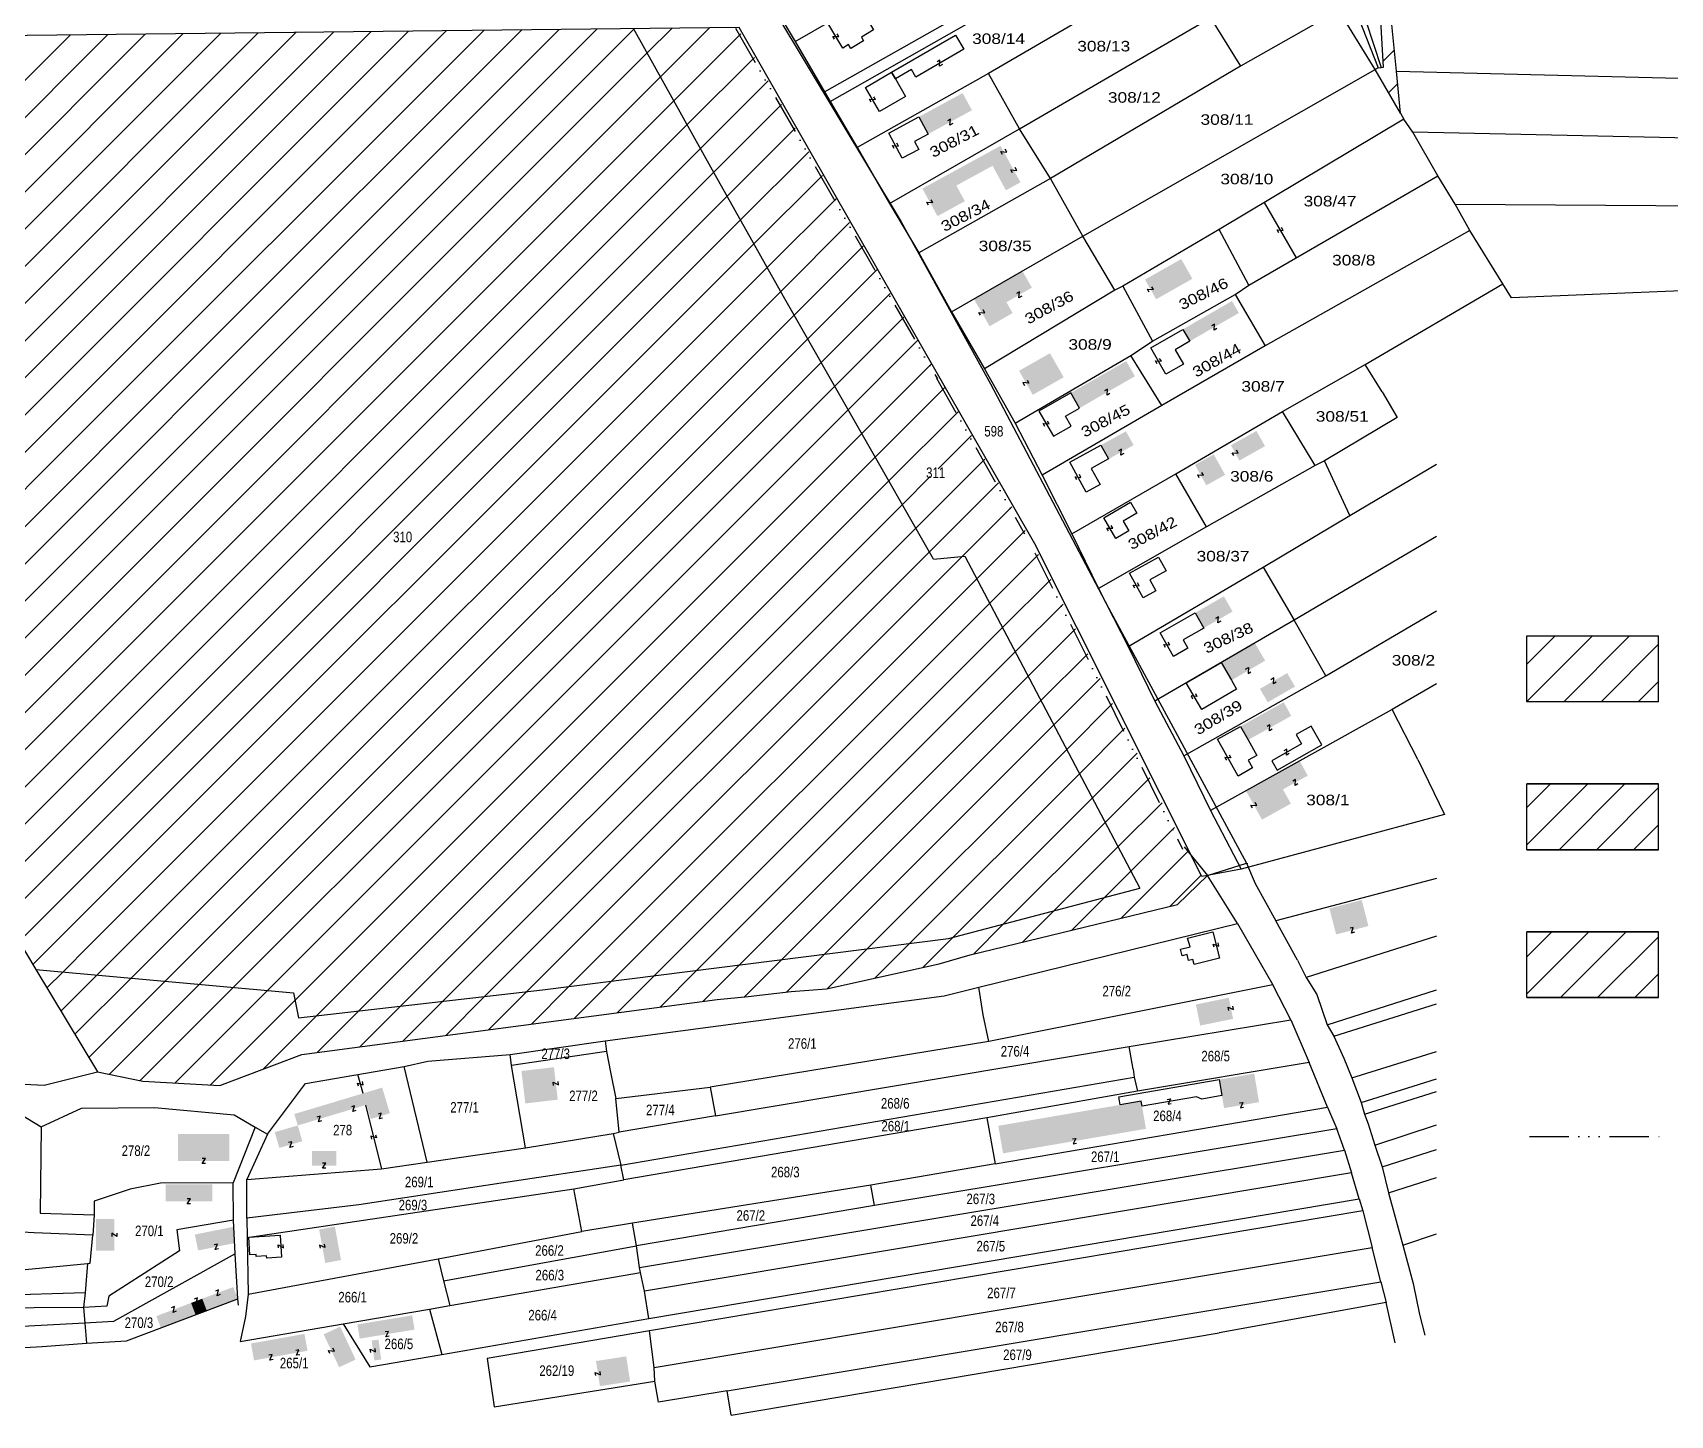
# Model space of a CAD drawing. Extents: x 5587940 to 5589766, y 5131257 to 5132452.
# Drawn here: x 5588977.4 to 5589475.5, y 5131257.5 to 5131678.1 of the extents above; entities that cross this region are included whole.
import ezdxf
from ezdxf.enums import TextEntityAlignment as Align

# ---------------------------------------------------------------- set-up
doc = ezdxf.new("R2010")
doc.units = 0
doc.header["$MEASUREMENT"] = 0
doc.linetypes.add('ACAD_ISO14W100', pattern=[24, 12, -3, 0, -3, 0, -3, 0, -3])
for name, color, linetype in [('2', 7, 'CONTINUOUS'), ('3', 7, 'CONTINUOUS'), ('4', 7, 'CONTINUOUS'), ('5', 7, 'CONTINUOUS'), ('6', 7, 'CONTINUOUS'), ('8', 7, 'CONTINUOUS'), ('GRANICAKO', 3, 'ACAD_ISO14W100'), ('LEGENDA', 7, 'CONTINUOUS'), ('SRAFLADANJE', 2, 'CONTINUOUS'), ('SRAFURA', 4, 'CONTINUOUS')]:
    doc.layers.add(name, color=color, linetype=linetype)
doc.styles.add('TXT', font='TXT', dxfattribs={"height": 0.2})

# ---------------------------------------------------------------- blocks, each defined once
blk = doc.blocks.new('Z')
at = {"layer": '8', "color": 113, "linetype": 'CONTINUOUS'}
blk.add_lwpolyline([(-0.5, 0.75), (0.5, 0.749), (-0.5, -0.749), (0.5, -0.75)], dxfattribs=at)

msp = doc.modelspace()

# ---------------------------------------------------------------- linework, layer by layer
at = {"layer": '2', "color": 7, "linetype": 'CONTINUOUS'}
for p, q in [((5589302, 5131881.12), (5589386.72, 5131667.46)), ((5589317.45, 5131880.86), (5589387.6, 5131667.56)), ((5589209.38, 5131675.42), (5589336.5, 5131748.78)), ((5589218.3, 5131660.11), (5589346.37, 5131732.62)), ((5589219.97, 5131657.13), (5589306.11, 5131706.13)), ((5589314.57, 5131692.77), (5589268.13, 5131665.71)), ((5589388.29, 5131667.64), (5589386.96, 5131690.75)), ((5589203.81, 5131684.8), (5589209.38, 5131675.42)), ((5589374.69, 5131684.9), (5589344.85, 5131667.95)), ((5589385.72, 5131666.96), (5589374.69, 5131684.9)), ((5589392.3, 5131666.37), (5589390.18, 5131686.7)), ((5589192.29, 5131679.66), (5588919.62, 5131676.64)), ((5589184.25, 5131636.3), (5589160.21, 5131679.4)), ((5589282.26, 5131522.58), (5589192.29, 5131679.66)), ((5589203.39, 5131684.14), (5589241.54, 5131620.59)), ((5589277.61, 5131648.9), (5589335.69, 5131682.59)), ((5589335.69, 5131682.59), (5589344.85, 5131667.95)), ((5589209.38, 5131675.42), (5589218.3, 5131660.11)), ((5589268.13, 5131665.71), (5589228.25, 5131643.13)), ((5589277.61, 5131648.9), (5589268.13, 5131665.71)), ((5589344.85, 5131667.95), (5589286.97, 5131633.76)), ((5589296.83, 5131616.17), (5589385.72, 5131666.96)), ((5589386.72, 5131667.46), (5589385.72, 5131666.96)), ((5589393.42, 5131653.64), (5589385.72, 5131666.96)), ((5589386.72, 5131667.46), (5589387.6, 5131667.56)), ((5589387.6, 5131667.56), (5589388.29, 5131667.64)), ((5589393.42, 5131653.64), (5589392.3, 5131666.37)), ((5589392.3, 5131666.37), (5589628.27, 5131660.58)), ((5589218.3, 5131660.11), (5589219.97, 5131657.13)), ((5589219.97, 5131657.13), (5589228.25, 5131643.13)), ((5589394.5, 5131651.85), (5589338.29, 5131618.21)), ((5589393.42, 5131653.64), (5589394.5, 5131651.85)), ((5589397.21, 5131647.82), (5589394.5, 5131651.85)), ((5589238.05, 5131626.18), (5589277.61, 5131648.9)), ((5589286.97, 5131633.76), (5589277.61, 5131648.9)), ((5589404.85, 5131634.61), (5589397.21, 5131647.82)), ((5589628.13, 5131643.01), (5589397.21, 5131647.82)), ((5589228.25, 5131643.13), (5589238.05, 5131626.18)), ((5589205.79, 5131597.87), (5589184.25, 5131636.3)), ((5589347.36, 5131601.29), (5589404.85, 5131634.61)), ((5589410.13, 5131625.9), (5589404.85, 5131634.61)), ((5589286.97, 5131633.76), (5589246.95, 5131611.14)), ((5589296.83, 5131616.17), (5589286.97, 5131633.76)), ((5589238.05, 5131626.18), (5589246.95, 5131611.14)), ((5589414.6, 5131617.92), (5589410.13, 5131625.9)), ((5589410.13, 5131625.9), (5589622.44, 5131624.63)), ((5589241.54, 5131620.59), (5589268.76, 5131571.24)), ((5589256.93, 5131593.17), (5589296.83, 5131616.17)), ((5589306.57, 5131599.74), (5589296.83, 5131616.17)), ((5589338.29, 5131618.21), (5589309.03, 5131600.97)), ((5589347.36, 5131601.29), (5589338.29, 5131618.21)), ((5589414.6, 5131617.92), (5589352.32, 5131582.83)), ((5589424.6, 5131601.68), (5589414.6, 5131617.92)), ((5589246.95, 5131611.14), (5589256.93, 5131593.17)), ((5589618.93, 5131605.25), (5589427.23, 5131597.47)), ((5589306.57, 5131599.74), (5589266.93, 5131575.81)), ((5589309.03, 5131600.97), (5589306.57, 5131599.74)), ((5589309.03, 5131600.97), (5589318.04, 5131584.23)), ((5589343.16, 5131598.49), (5589347.36, 5131601.29)), ((5589382.74, 5131577.14), (5589424.6, 5131601.68)), ((5589427.23, 5131597.47), (5589424.6, 5131601.68)), ((5589251.45, 5131517.95), (5589205.79, 5131597.87)), ((5589318.04, 5131584.23), (5589343.16, 5131598.49)), ((5589343.16, 5131598.49), (5589352.32, 5131582.83)), ((5589256.93, 5131593.17), (5589266.93, 5131575.81)), ((5589276.3, 5131559.34), (5589311.45, 5131579.91)), ((5589311.45, 5131579.91), (5589318.04, 5131584.23)), ((5589320.9, 5131564.68), (5589311.45, 5131579.91)), ((5589352.32, 5131582.83), (5589320.9, 5131564.68)), ((5589266.93, 5131575.81), (5589276.3, 5131559.34)), ((5589357.59, 5131562.84), (5589382.74, 5131577.14)), ((5589387.93, 5131568.88), (5589382.74, 5131577.14)), ((5589268.76, 5131571.24), (5589304.7, 5131503.11)), ((5589387.93, 5131568.88), (5589392.49, 5131561)), ((5589320.9, 5131564.68), (5589284.52, 5131543.52)), ((5589325.1, 5131543.86), (5589357.59, 5131562.84)), ((5589367.51, 5131546.45), (5589357.59, 5131562.84)), ((5589392.49, 5131561), (5589370.31, 5131547.85)), ((5589276.3, 5131559.34), (5589284.52, 5131543.52)), ((5589367.51, 5131546.45), (5589334.43, 5131527.78)), ((5589370.31, 5131547.85), (5589367.51, 5131546.45)), ((5589378.04, 5131531.2), (5589370.31, 5131547.85)), ((5589378.04, 5131531.2), (5589404.43, 5131546.85)), ((5589284.52, 5131543.52), (5589293.54, 5131525.64)), ((5589293.54, 5131525.64), (5589325.1, 5131543.86)), ((5589334.43, 5131527.78), (5589325.1, 5131543.86)), ((5589351.67, 5131515.53), (5589378.04, 5131531.2)), ((5589293.54, 5131525.64), (5589301.64, 5131508.98)), ((5589334.43, 5131527.78), (5589301.64, 5131508.98)), ((5589333.01, 5131421.43), (5589282.26, 5131522.58)), ((5589404.43, 5131524.84), (5589361.09, 5131499.4)), ((5589251.45, 5131517.95), (5589260.96, 5131518.88)), ((5589260.96, 5131518.88), (5589314.19, 5131417.81)), ((5589310.66, 5131491.37), (5589351.67, 5131515.53)), ((5589351.67, 5131515.53), (5589361.09, 5131499.4)), ((5589301.64, 5131508.98), (5589310.66, 5131491.37)), ((5589304.7, 5131503.11), (5589346.63, 5131425.43)), ((5589370.72, 5131482.48), (5589404.43, 5131502.19)), ((5589361.09, 5131499.4), (5589318.79, 5131474.73)), ((5589370.72, 5131482.48), (5589361.09, 5131499.4)), ((5589310.66, 5131491.37), (5589318.79, 5131474.73)), ((5589327.55, 5131458.08), (5589370.72, 5131482.48)), ((5589404.43, 5131479.97), (5589390.97, 5131472.19)), ((5589318.79, 5131474.73), (5589327.55, 5131458.08)), ((5589390.97, 5131472.19), (5589335.63, 5131441.51)), ((5589398.69, 5131456.99), (5589390.97, 5131472.19)), ((5589327.55, 5131458.08), (5589335.63, 5131441.51)), ((5589398.69, 5131456.99), (5589406.81, 5131440.25)), ((5588947.97, 5131443.76), (5588978.43, 5131393.08)), ((5589335.63, 5131441.51), (5589345, 5131423.65)), ((5589406.81, 5131440.25), (5589345, 5131423.65)), ((5589327.65, 5131430.43), (5589334.77, 5131421.72)), ((5589334.77, 5131421.72), (5589346.63, 5131425.43)), ((5589346.63, 5131425.43), (5589349.25, 5131419.24)), ((5589346.86, 5131425.46), (5589346.8, 5131425.29)), ((5589325.63, 5131412.86), (5589334.77, 5131421.72)), ((5589345, 5131423.65), (5589333.01, 5131421.43)), ((5589343.91, 5131407.15), (5589334.77, 5131421.72)), ((5589404.43, 5131420.78), (5589355.52, 5131407.88)), ((5589256, 5131402.49), (5589314.19, 5131417.81)), ((5589349.25, 5131419.24), (5589355.52, 5131407.88)), ((5589262.57, 5131397.54), (5589325.63, 5131412.86)), ((5589265.23, 5131387.71), (5589343.91, 5131407.15)), ((5589343.91, 5131407.15), (5589354.66, 5131388.44)), ((5589362.1, 5131395.98), (5589355.52, 5131407.88)), ((5589132.49, 5131386.97), (5589256, 5131402.49)), ((5589404.43, 5131403.24), (5589364.77, 5131390.7)), ((5589253.11, 5131394.87), (5589262.57, 5131397.54)), ((5589362.1, 5131395.98), (5589364.77, 5131390.7)), ((5588978.43, 5131393.08), (5588997.12, 5131361.99)), ((5588978.43, 5131393.08), (5589056.71, 5131385.97)), ((5589218.83, 5131387.26), (5589253.11, 5131394.87)), ((5589364.77, 5131390.7), (5589368.03, 5131385.46)), ((5589056.71, 5131385.97), (5589058.26, 5131378.44)), ((5589058.26, 5131378.44), (5589132.49, 5131386.97)), ((5589195.04, 5131384.87), (5589208.18, 5131386.46)), ((5589208.18, 5131386.46), (5589218.83, 5131387.26)), ((5589254.68, 5131385.1), (5589265.23, 5131387.71)), ((5589266.56, 5131379.32), (5589265.23, 5131387.71)), ((5589354.66, 5131388.44), (5589268.24, 5131371.17)), ((5589360.14, 5131377.83), (5589354.66, 5131388.44)), ((5589368.03, 5131385.46), (5589371.21, 5131376.25)), ((5589371.21, 5131376.25), (5589404.43, 5131386.97)), ((5589059.3, 5131367.24), (5589185.59, 5131383.95)), ((5589151.59, 5131371.42), (5589254.68, 5131385.1)), ((5589185.59, 5131383.95), (5589195.04, 5131384.87)), ((5589373.2, 5131372.8), (5589404.43, 5131382.7)), ((5589268.24, 5131371.17), (5589266.56, 5131379.32)), ((5589310.97, 5131369.64), (5589360.14, 5131377.83)), ((5589360.14, 5131377.83), (5589365.66, 5131364.86)), ((5589371.21, 5131376.25), (5589373.2, 5131372.8)), ((5589122.68, 5131367.2), (5589151.59, 5131371.42)), ((5589151.59, 5131371.42), (5589151.95, 5131368.13)), ((5589268.24, 5131371.17), (5589183.45, 5131357.32)), ((5589268.26, 5131371.19), (5589268.24, 5131371.17)), ((5589373.2, 5131372.8), (5589376.2, 5131366.12)), ((5589034.33, 5131357.86), (5589059.3, 5131367.24)), ((5589097.66, 5131365.24), (5589122.68, 5131367.2)), ((5589123.1, 5131363.88), (5589122.68, 5131367.2)), ((5589151.95, 5131368.13), (5589123.1, 5131363.88)), ((5589151.95, 5131368.13), (5589153.16, 5131361.86)), ((5589185.15, 5131348.62), (5589310.97, 5131369.64)), ((5589312.14, 5131362.76), (5589310.97, 5131369.64)), ((5589376.2, 5131366.12), (5589378.66, 5131360.19)), ((5589378.66, 5131360.19), (5589404.43, 5131368.13)), ((5588980.94, 5131357.9), (5588997.12, 5131361.99)), ((5588997.12, 5131361.99), (5589010.9, 5131359.18)), ((5589060.39, 5131358.41), (5589090.38, 5131363.64)), ((5589090.38, 5131363.64), (5589097.66, 5131365.24)), ((5589097.46, 5131334.48), (5589090.38, 5131363.64)), ((5589127.31, 5131338.84), (5589123.1, 5131363.88)), ((5589153.16, 5131361.86), (5589154.82, 5131353.89)), ((5589312.14, 5131362.76), (5589312.47, 5131360.38)), ((5589365.66, 5131364.86), (5589313.44, 5131356.14)), ((5589371.29, 5131351.18), (5589365.66, 5131364.86)), ((5588943.79, 5131359.79), (5588980.94, 5131357.9)), ((5589010.9, 5131359.18), (5589034.33, 5131357.86)), ((5589048.84, 5131342.98), (5589060.39, 5131358.41)), ((5589154.82, 5131353.89), (5589183.45, 5131357.32)), ((5589156.32, 5131333.53), (5589312.47, 5131360.38)), ((5589183.45, 5131357.32), (5589185.15, 5131348.62)), ((5589313.44, 5131356.14), (5589267.67, 5131348)), ((5589312.47, 5131360.38), (5589313.44, 5131356.14)), ((5589378.66, 5131360.19), (5589381.48, 5131352.66)), ((5589381.48, 5131352.66), (5589404.43, 5131359.87)), ((5589382.49, 5131349.11), (5589404.43, 5131355.99)), ((5588969.33, 5131351.75), (5588979.98, 5131345.28)), ((5588979.98, 5131345.28), (5588992.24, 5131350.91)), ((5588992.24, 5131350.91), (5589014.46, 5131351.13)), ((5589014.46, 5131351.13), (5589038.73, 5131348.88)), ((5589155.85, 5131343.65), (5589154.82, 5131353.89)), ((5589270.21, 5131334.02), (5589371.29, 5131351.18)), ((5589371.29, 5131351.18), (5589374.11, 5131344.68)), ((5589381.48, 5131352.66), (5589382.49, 5131349.11)), ((5589038.73, 5131348.88), (5589045.08, 5131345.09)), ((5589185.15, 5131348.62), (5589155.85, 5131343.65)), ((5589267.67, 5131348), (5589157.23, 5131329.15)), ((5589267.67, 5131348), (5589270.21, 5131334.02)), ((5589382.49, 5131349.11), (5589383.65, 5131346.16)), ((5589383.65, 5131346.16), (5589385.69, 5131339.71)), ((5589385.69, 5131339.71), (5589404.43, 5131345.81)), ((5588979.98, 5131345.28), (5588979.73, 5131318.98)), ((5589045.08, 5131345.09), (5589038.4, 5131328.25)), ((5589048.84, 5131342.98), (5589042.54, 5131329.2)), ((5589045.08, 5131345.09), (5589048.84, 5131342.98)), ((5589127.31, 5131338.84), (5589154.01, 5131343.22)), ((5589154.01, 5131343.22), (5589155.85, 5131343.65)), ((5589154.01, 5131343.22), (5589156.32, 5131333.53)), ((5589374.11, 5131344.68), (5589233.44, 5131321.28)), ((5589376.39, 5131338.16), (5589374.11, 5131344.68)), ((5589097.46, 5131334.48), (5589127.31, 5131338.84)), ((5589161.97, 5131302.48), (5589376.39, 5131338.16)), ((5589376.39, 5131338.16), (5589378.59, 5131331.29)), ((5589385.69, 5131339.71), (5589387.93, 5131333.09)), ((5589387.93, 5131333.09), (5589404.43, 5131338.31)), ((5589042.54, 5131329.2), (5589083.53, 5131332.44)), ((5589083.53, 5131332.44), (5589097.46, 5131334.48)), ((5589156.32, 5131333.53), (5589119.97, 5131328.06)), ((5589156.31, 5131333.72), (5589156.32, 5131333.53)), ((5589157.23, 5131329.15), (5589156.32, 5131333.53)), ((5589378.59, 5131331.29), (5589163.52, 5131295.28)), ((5589270.21, 5131334.02), (5589232.38, 5131327.47)), ((5589380.88, 5131323.32), (5589378.59, 5131331.29)), ((5589387.93, 5131333.09), (5589389.86, 5131325.12)), ((5589007.05, 5131326.24), (5588996.16, 5131322.65)), ((5589016.33, 5131328.06), (5589007.05, 5131326.24)), ((5589038.4, 5131328.25), (5589016.33, 5131328.06)), ((5589038.5, 5131316.83), (5589038.4, 5131328.25)), ((5589042.53, 5131317.49), (5589042.54, 5131329.2)), ((5589042.67, 5131311.58), (5589142, 5131326.4)), ((5589119.97, 5131328.06), (5589076.61, 5131321.54)), ((5589142, 5131326.4), (5589157.23, 5131329.15)), ((5589144.48, 5131313.38), (5589142, 5131326.4)), ((5589232.38, 5131327.47), (5589159.89, 5131315.92)), ((5589233.44, 5131321.28), (5589232.38, 5131327.47)), ((5589389.86, 5131325.12), (5589404.43, 5131329.8)), ((5588996.16, 5131322.65), (5588996.1, 5131318.48)), ((5589076.61, 5131321.54), (5589042.53, 5131317.49)), ((5589233.44, 5131321.28), (5589161.09, 5131309.06)), ((5589164.84, 5131286.98), (5589380.88, 5131323.32)), ((5589380.88, 5131323.32), (5589381.98, 5131319.65)), ((5589389.86, 5131325.12), (5589394.16, 5131309.26)), ((5588979.73, 5131318.98), (5588996.1, 5131318.48)), ((5588996.1, 5131318.48), (5588995.7, 5131312.27)), ((5589038.5, 5131316.83), (5589021.26, 5131313.87)), ((5589039.03, 5131306.64), (5589038.5, 5131316.83)), ((5589042.53, 5131317.49), (5589042.67, 5131311.58)), ((5589159.89, 5131315.92), (5589144.48, 5131313.38)), ((5589161.09, 5131309.06), (5589159.89, 5131315.92)), ((5589381.98, 5131319.65), (5589165.02, 5131283.2)), ((5589381.98, 5131319.65), (5589384.9, 5131308.52)), ((5588977.89, 5131313.01), (5588964.71, 5131313.75)), ((5588995.7, 5131312.27), (5588977.89, 5131313.01)), ((5588994.91, 5131303.77), (5588995.7, 5131312.27)), ((5589021.26, 5131313.87), (5589022.11, 5131307.48)), ((5589042.67, 5131311.58), (5589043.02, 5131294.37)), ((5589100.76, 5131305.1), (5589144.48, 5131313.38)), ((5589394.16, 5131309.26), (5589404.43, 5131312.65)), ((5589022.11, 5131307.48), (5589000.62, 5131293.74)), ((5589039.03, 5131306.64), (5589002, 5131286.02)), ((5589039.78, 5131292.96), (5589039.03, 5131306.64)), ((5589102.43, 5131298.4), (5589161.09, 5131309.06)), ((5589161.97, 5131302.48), (5589161.09, 5131309.06)), ((5589166.42, 5131271.99), (5589384.9, 5131308.52)), ((5589387.51, 5131298.05), (5589384.9, 5131308.52)), ((5589394.16, 5131309.26), (5589397.28, 5131297.62)), ((5588960.78, 5131300.47), (5588994.11, 5131303.65)), ((5588994.11, 5131303.65), (5588993.36, 5131294.7)), ((5588994.11, 5131303.65), (5588994.91, 5131303.77)), ((5589043.02, 5131294.37), (5589100.76, 5131305.1)), ((5589100.76, 5131305.1), (5589102.43, 5131298.4)), ((5589104.3, 5131290.87), (5589162.26, 5131300.94)), ((5589162.26, 5131300.94), (5589161.97, 5131302.48)), ((5589163.52, 5131295.28), (5589162.26, 5131300.94)), ((5589102.43, 5131298.4), (5589104.3, 5131290.87)), ((5589188.69, 5131264.96), (5589387.51, 5131298.05)), ((5589387.51, 5131298.05), (5589389.15, 5131291.76)), ((5589397.28, 5131297.62), (5589399.29, 5131288.16)), ((5588993.36, 5131294.7), (5588956.12, 5131293.57)), ((5588993.36, 5131294.7), (5588992.93, 5131290.23)), ((5589000.62, 5131293.74), (5589000, 5131290.69)), ((5589005.95, 5131280.09), (5589039.78, 5131292.96)), ((5589040, 5131291.03), (5589039.78, 5131292.96)), ((5589043.02, 5131294.37), (5589042.16, 5131287.5)), ((5589098.13, 5131289.76), (5589104.3, 5131290.87)), ((5589164.84, 5131286.98), (5589163.52, 5131295.28)), ((5589389.15, 5131291.76), (5589338.3, 5131282.61)), ((5589391.83, 5131279.53), (5589389.15, 5131291.76)), ((5588977.88, 5131290.22), (5588932.63, 5131288.68)), ((5588992.93, 5131290.23), (5588977.88, 5131290.22)), ((5589000, 5131290.69), (5588992.93, 5131290.23)), ((5588992.93, 5131290.23), (5588993.28, 5131285.54)), ((5589002, 5131286.02), (5588993.28, 5131285.54)), ((5589042.16, 5131287.5), (5589040.58, 5131279.95)), ((5589071.83, 5131285.28), (5589098.13, 5131289.76)), ((5589098.13, 5131289.76), (5589101.88, 5131276.03)), ((5589101.88, 5131276.03), (5589164.84, 5131286.98)), ((5589399.29, 5131288.16), (5589400.83, 5131281.91)), ((5588993.28, 5131285.54), (5588954.07, 5131283.42)), ((5588993.28, 5131285.54), (5588993.79, 5131279.43)), ((5589040.58, 5131279.95), (5589071.83, 5131285.28)), ((5589071.83, 5131285.28), (5589079.95, 5131272.22)), ((5589165.02, 5131283.2), (5589115.67, 5131274.75)), ((5589166.42, 5131271.99), (5589165.02, 5131283.2)), ((5589189.89, 5131257.5), (5589338.3, 5131282.61)), ((5588967.94, 5131277.69), (5588980.33, 5131278.43)), ((5588980.33, 5131278.43), (5588993.79, 5131279.43)), ((5588993.79, 5131279.43), (5589005.95, 5131280.09)), ((5589079.95, 5131272.22), (5589101.88, 5131276.03)), ((5589115.67, 5131274.75), (5589117.79, 5131260.07)), ((5589166.7, 5131267.88), (5589166.42, 5131271.99)), ((5589117.79, 5131260.07), (5589166.7, 5131267.88)), ((5589167.76, 5131261.45), (5589166.7, 5131267.88)), ((5589188.69, 5131264.96), (5589167.76, 5131261.45)), ((5589189.89, 5131257.5), (5589188.69, 5131264.96))]:
    msp.add_line(p, q, dxfattribs=at)
at = {"layer": '2', "linetype": 'CONTINUOUS'}
msp.add_line((5589432.59, 5131494.56), (5589431.94, 5131494.56), dxfattribs=at)
at = {"layer": '4', "color": 115, "linetype": 'CONTINUOUS'}
for p, q in [((5589352.02, 5131626.43), (5589361.75, 5131609.63)), ((5589077.92, 5131355.42), (5589076.31, 5131361.19)), ((5589078.68, 5131351.86), (5589083.53, 5131332.44))]:
    msp.add_line(p, q, dxfattribs=at)
at = {"layer": '5', "color": 52, "linetype": 'CONTINUOUS'}
for points in [[(5589219.63, 5131680.51), (5589228.97, 5131686.01), (5589233.14, 5131678.94), (5589229.48, 5131676.78), (5589230.18, 5131675.61), (5589226.32, 5131673.33), (5589225.62, 5131674.51), (5589223.8, 5131673.44)], [(5589238.69, 5131666.05), (5589239.83, 5131664.07), (5589242.91, 5131658.74), (5589234.96, 5131654.14), (5589230.74, 5131661.45)], [(5589237.8, 5131647.52), (5589246.97, 5131652.5), (5589249.8, 5131647.28), (5589245.64, 5131645.02), (5589246.95, 5131642.62), (5589241.94, 5131639.9)], [(5589327.27, 5131587.86), (5589329.37, 5131584.23), (5589324.89, 5131581.65), (5589327.44, 5131577.23), (5589322.14, 5131574.18), (5589317.5, 5131582.23)], [(5589295.88, 5131563.92), (5589293.22, 5131568.53), (5589283.51, 5131562.94), (5589287.88, 5131555.33), (5589293.26, 5131558.43), (5589291.54, 5131561.43)], [(5589302.37, 5131552.65), (5589304.7, 5131548.43), (5589299.42, 5131545.51), (5589302.09, 5131540.67), (5589297.88, 5131538.35), (5589292.88, 5131547.41)], [(5589303.19, 5131530.53), (5589311.32, 5131535.24), (5589313.23, 5131531.95), (5589309.08, 5131529.54), (5589310.84, 5131526.51), (5589306.86, 5131524.21)], [(5589311, 5131513.7), (5589319.9, 5131518.59), (5589322.23, 5131514.36), (5589317.25, 5131511.62), (5589319.08, 5131508.3), (5589315.15, 5131506.14)], [(5589320.32, 5131495.49), (5589330.98, 5131501.6), (5589333.63, 5131496.98), (5589327.35, 5131493.38), (5589328.8, 5131490.85), (5589324.42, 5131488.34)], [(5589338.9, 5131486.46), (5589342.04, 5131481.08), (5589343.61, 5131478.39), (5589333.01, 5131472.21), (5589328.32, 5131480.28)], [(5589344.8, 5131467.08), (5589347.11, 5131462.94), (5589349.75, 5131458.19), (5589347.18, 5131456.75), (5589348.49, 5131454.41), (5589344.08, 5131451.96), (5589337.82, 5131463.2)], [(5589328.72, 5131402.63), (5589336.37, 5131404.54), (5589338.37, 5131396.53), (5589330.72, 5131394.62), (5589330.33, 5131396.17), (5589329.02, 5131395.84), (5589328.56, 5131397.68), (5589327.07, 5131397.31), (5589326.58, 5131399.25), (5589329.49, 5131399.98)], [(5589043.14, 5131311.66), (5589052.69, 5131312.26), (5589053.11, 5131305.59), (5589048.6, 5131305.31), (5589048.56, 5131305.95), (5589045.42, 5131305.75), (5589045.38, 5131306.41), (5589043.49, 5131306.29)]]:
    msp.add_lwpolyline(points, close=True, dxfattribs=at)
for points in [[(5589248.04, 5131630.69), (5589256.37, 5131635.25), (5589252.64, 5131622.29), (5589260.97, 5131626.85)], [(5589315.76, 5131602.99), (5589326.78, 5131609.24), (5589319.15, 5131597.01), (5589330.17, 5131603.25)], [(5589263.71, 5131597.08), (5589270.71, 5131601.12), (5589268.5, 5131588.79), (5589275.49, 5131592.82)], [(5589281.62, 5131567.93), (5589291.01, 5131573.28), (5589277.46, 5131575.25), (5589286.85, 5131580.59)], [(5589330.95, 5131546.64), (5589336.68, 5131549.81), (5589334.4, 5131540.42), (5589340.12, 5131543.59)], [(5589346.45, 5131447.51), (5589355.23, 5131452.38), (5589351.33, 5131438.69), (5589360.12, 5131443.56)], [(5589371.84, 5131411.67), (5589381.68, 5131414.23), (5589373.89, 5131403.76), (5589383.73, 5131406.32)], [(5589331.23, 5131382.46), (5589341.23, 5131384.51), (5589332.54, 5131376.05), (5589342.54, 5131378.09)], [(5589338.32, 5131359.61), (5589348.97, 5131361.43), (5589339.8, 5131350.93), (5589350.45, 5131352.75)], [(5589077.92, 5131355.42), (5589080.28, 5131347.62), (5589083.73, 5131357.17), (5589086.08, 5131349.37)], [(5589070.07, 5131353.06), (5589071.12, 5131349.58), (5589077.92, 5131355.42), (5589078.97, 5131351.95)], [(5589021.65, 5131343.1), (5589037.26, 5131343.1), (5589021.65, 5131334.82), (5589037.26, 5131334.82)], [(5589017.83, 5131327.7), (5589032.06, 5131327.7), (5589017.83, 5131322.61), (5589032.06, 5131322.61)], [(5589038.87, 5131309.88), (5589027.73, 5131307.62), (5589038.61, 5131314.86), (5589026.75, 5131312.47)], [(5589069.36, 5131314.89), (5589071.21, 5131304.7), (5589064.56, 5131314.02), (5589066.41, 5131303.83)], [(5589039.78, 5131292.96), (5589030.35, 5131289.38), (5589038.45, 5131296.5), (5589029.01, 5131292.96)], [(5589076.18, 5131285.13), (5589092.85, 5131287.88), (5589076.89, 5131280.8), (5589093.57, 5131283.55)], [(5589070.95, 5131284.45), (5589075.65, 5131274.44), (5589065.94, 5131282.1), (5589070.64, 5131272.09)], [(5589148.76, 5131273.99), (5589157.96, 5131275.42), (5589149.96, 5131266.34), (5589159.15, 5131267.77)]]:
    msp.add_solid(points, dxfattribs=at)
at = {"layer": '6', "color": 52, "linetype": 'CONTINUOUS'}
for points in [[(5589238.69, 5131666.05), (5589258.16, 5131677.31), (5589260.63, 5131673.05), (5589246.01, 5131664.59), (5589244.69, 5131666.88), (5589239.83, 5131664.07)], [(5589355.93, 5131453.73), (5589369.55, 5131461.41), (5589366.31, 5131467.15), (5589361.78, 5131464.59), (5589363.38, 5131461.75), (5589354.29, 5131456.62)], [(5589308.19, 5131351.92), (5589307.76, 5131354.39), (5589338.32, 5131359.61), (5589339.16, 5131354.73), (5589333.04, 5131353.68), (5589331.41, 5131354.37), (5589314.85, 5131351.54), (5589314.59, 5131353.03)]]:
    msp.add_lwpolyline(points, close=True, dxfattribs=at)
for points in [[(5589246.97, 5131652.5), (5589249.8, 5131647.28), (5589260.28, 5131659.72), (5589263.12, 5131654.51)], [(5589256.37, 5131635.25), (5589258.37, 5131631.59), (5589271.8, 5131643.69), (5589273.8, 5131640.03)], [(5589273.8, 5131640.03), (5589269.38, 5131637.61), (5589277.88, 5131632.59), (5589273.45, 5131630.17)], [(5589270.71, 5131601.12), (5589273.61, 5131596.1), (5589278.49, 5131605.53), (5589281.35, 5131600.56)], [(5589327.27, 5131587.86), (5589342.21, 5131596.47), (5589329.37, 5131584.23), (5589344.3, 5131592.83)], [(5589293.22, 5131568.53), (5589310.05, 5131578.2), (5589295.88, 5131563.92), (5589312.7, 5131573.59)], [(5589302.37, 5131552.65), (5589309.97, 5131556.84), (5589304.7, 5131548.43), (5589312.29, 5131552.62)], [(5589341.87, 5131552.58), (5589349.66, 5131556.95), (5589344.47, 5131547.94), (5589352.26, 5131552.32)], [(5589330.98, 5131501.6), (5589333.63, 5131496.98), (5589339.74, 5131506.63), (5589342.39, 5131502.01)], [(5589349.16, 5131492.44), (5589338.9, 5131486.46), (5589352.3, 5131487.06), (5589342.04, 5131481.08)], [(5589353.09, 5131474.39), (5589361.38, 5131479.19), (5589350.71, 5131478.49), (5589359.01, 5131483.29)], [(5589347.11, 5131462.94), (5589360.25, 5131470.27), (5589344.8, 5131467.08), (5589357.95, 5131474.41)], [(5589355.23, 5131452.38), (5589357.71, 5131447.89), (5589362.78, 5131456.56), (5589365.26, 5131452.08)], [(5589126.1, 5131362.22), (5589135.97, 5131363.38), (5589127.26, 5131352.35), (5589137.14, 5131353.51)], [(5589058.06, 5131345.65), (5589071.12, 5131349.58), (5589057.01, 5131349.13), (5589070.07, 5131353.06)], [(5589271.13, 5131345.55), (5589314.59, 5131353.03), (5589272.58, 5131337.17), (5589316.04, 5131344.65)], [(5589051.05, 5131343.63), (5589058.06, 5131345.65), (5589052.44, 5131338.84), (5589059.44, 5131340.86)], [(5589062.41, 5131337.9), (5589069.74, 5131337.9), (5589062.41, 5131333.44), (5589069.74, 5131333.44)], [(5589002.26, 5131317.16), (5589002.26, 5131307.57), (5588996.66, 5131317.16), (5588996.66, 5131307.57)], [(5589016.41, 5131284.07), (5589026.97, 5131288.09), (5589015.05, 5131287.65), (5589025.61, 5131291.67)], [(5589026.97, 5131288.09), (5589025.61, 5131291.67), (5589030.35, 5131289.38), (5589029.01, 5131292.96)], [(5589043.83, 5131279.33), (5589054.12, 5131281.17), (5589044.75, 5131274.18), (5589055.04, 5131276.03)], [(5589054.12, 5131281.17), (5589055.04, 5131276.03), (5589060.1, 5131282.25), (5589061.03, 5131277.11)], [(5589080.52, 5131280.23), (5589081.34, 5131274.18), (5589082.62, 5131280.51), (5589083.44, 5131274.46)]]:
    msp.add_solid(points, dxfattribs=at)
at = {"layer": 'GRANICAKO'}
for p, q in [((5589191.24, 5131679.49), (5589252.59, 5131572.83)), ((5589252.33, 5131573.03), (5589279.15, 5131525.63)), ((5589282.22, 5131519.87), (5589327.2, 5131429.67)), ((5589432.7, 5131342.32), (5589472.23, 5131342.32))]:
    msp.add_line(p, q, dxfattribs=at)
at = {"layer": 'LEGENDA', "linetype": 'CONTINUOUS'}
for p, q in [((5589431.94, 5131474.57), (5589431.94, 5131494.57)), ((5589431.94, 5131494.57), (5589471.94, 5131494.57)), ((5589471.94, 5131474.57), (5589471.94, 5131494.57)), ((5589471.94, 5131474.57), (5589431.94, 5131474.57)), ((5589471.94, 5131449.56), (5589431.94, 5131449.56)), ((5589431.94, 5131449.56), (5589471.94, 5131449.56)), ((5589431.94, 5131429.56), (5589431.94, 5131449.56)), ((5589471.94, 5131429.56), (5589471.94, 5131449.56)), ((5589471.94, 5131429.56), (5589431.94, 5131429.56)), ((5589431.94, 5131429.56), (5589471.94, 5131429.56)), ((5589471.94, 5131404.56), (5589431.94, 5131404.56)), ((5589431.94, 5131404.56), (5589471.94, 5131404.56)), ((5589431.94, 5131384.56), (5589431.94, 5131404.56)), ((5589471.94, 5131384.56), (5589471.94, 5131404.56)), ((5589471.94, 5131384.56), (5589431.94, 5131384.56)), ((5589431.94, 5131384.56), (5589471.94, 5131384.56))]:
    msp.add_line(p, q, dxfattribs=at)
at = {"layer": 'LEGENDA', "color": 6, "linetype": 'CONTINUOUS'}
for p, q in [((5589431.94, 5131485.99), (5589440.52, 5131494.57)), ((5589431.94, 5131474.67), (5589451.83, 5131494.57)), ((5589443.15, 5131474.57), (5589463.15, 5131494.57)), ((5589454.46, 5131474.57), (5589471.94, 5131492.04)), ((5589465.77, 5131474.57), (5589471.94, 5131480.73))]:
    msp.add_line(p, q, dxfattribs=at)
at = {"layer": 'LEGENDA', "color": 4, "linetype": 'CONTINUOUS'}
for p, q in [((5589431.94, 5131431.08), (5589450.42, 5131449.56)), ((5589431.94, 5131442.39), (5589439.11, 5131449.56)), ((5589441.74, 5131429.56), (5589461.74, 5131449.56)), ((5589453.05, 5131429.56), (5589471.94, 5131448.45)), ((5589464.36, 5131429.56), (5589471.94, 5131437.14))]:
    msp.add_line(p, q, dxfattribs=at)
at = {"layer": 'LEGENDA', "color": 2, "linetype": 'CONTINUOUS'}
for p, q in [((5589431.94, 5131385.7), (5589450.8, 5131404.56)), ((5589431.94, 5131397.01), (5589439.49, 5131404.56)), ((5589442.12, 5131384.56), (5589462.12, 5131404.56)), ((5589453.43, 5131384.56), (5589471.94, 5131403.07)), ((5589464.75, 5131384.56), (5589471.94, 5131391.75))]:
    msp.add_line(p, q, dxfattribs=at)
at = {"layer": 'SRAFLADANJE', "linetype": 'CONTINUOUS'}
for p, q in [((5589164.37, 5131671.94), (5589171.86, 5131679.43)), ((5589168.42, 5131664.68), (5589183.3, 5131679.56)), ((5588920.66, 5131507.43), (5589091.78, 5131678.54)), ((5588921.24, 5131609.83), (5588988.81, 5131677.4)), ((5588921.9, 5131599.17), (5589000.25, 5131677.53)), ((5588922.56, 5131588.52), (5589011.69, 5131677.66)), ((5588923.21, 5131577.86), (5589023.13, 5131677.78)), ((5588923.87, 5131567.2), (5589034.57, 5131677.91)), ((5588924.53, 5131556.55), (5589046.02, 5131678.04)), ((5588925.18, 5131545.89), (5589057.46, 5131678.16)), ((5588925.84, 5131535.23), (5589068.9, 5131678.29)), ((5588926.5, 5131524.58), (5589080.34, 5131678.42)), ((5588939.39, 5131458.28), (5589160.32, 5131679.2)), ((5588940.26, 5131515.71), (5589103.22, 5131678.67)), ((5588984.48, 5131548.62), (5589114.66, 5131678.8)), ((5589028.71, 5131581.54), (5589126.1, 5131678.92)), ((5589072.94, 5131614.45), (5589137.54, 5131679.05)), ((5589117.17, 5131647.36), (5589148.98, 5131679.18)), ((5589172.47, 5131657.41), (5589192.85, 5131677.79)), ((5588943.6, 5131451.17), (5589164.37, 5131671.94)), ((5589176.52, 5131650.15), (5589196.98, 5131670.61)), ((5588947.8, 5131444.05), (5589168.42, 5131664.68)), ((5589180.57, 5131642.89), (5589201.11, 5131663.43)), ((5588952.04, 5131436.98), (5589172.47, 5131657.41)), ((5589184.63, 5131635.63), (5589205.24, 5131656.25)), ((5588956.29, 5131429.92), (5589176.52, 5131650.15)), ((5588935.19, 5131465.39), (5589117.17, 5131647.36)), ((5589188.69, 5131628.38), (5589209.38, 5131649.06)), ((5588960.54, 5131422.85), (5589180.57, 5131642.89)), ((5589192.75, 5131621.13), (5589213.51, 5131641.88)), ((5588964.78, 5131415.78), (5589184.63, 5131635.63)), ((5589196.82, 5131613.88), (5589217.64, 5131634.7)), ((5588969.03, 5131408.72), (5589188.69, 5131628.38)), ((5589200.88, 5131606.63), (5589221.77, 5131627.52)), ((5588973.28, 5131401.65), (5589192.75, 5131621.13)), ((5589204.95, 5131599.38), (5589225.9, 5131620.33)), ((5588931.12, 5131472.63), (5589072.94, 5131614.45)), ((5588977.52, 5131394.58), (5589196.82, 5131613.88)), ((5589209.05, 5131592.17), (5589230.03, 5131613.15)), ((5588994.84, 5131400.59), (5589200.88, 5131606.63)), ((5589213.16, 5131584.97), (5589234.16, 5131605.97)), ((5589015.69, 5131410.13), (5589204.95, 5131599.38)), ((5589217.28, 5131577.77), (5589238.29, 5131598.79)), ((5589036.54, 5131419.66), (5589209.05, 5131592.17)), ((5589221.39, 5131570.57), (5589242.43, 5131591.6)), ((5589057.39, 5131429.2), (5589213.16, 5131584.97)), ((5588927.09, 5131479.91), (5589028.71, 5131581.54)), ((5589225.5, 5131563.37), (5589246.56, 5131584.42)), ((5589078.24, 5131438.74), (5589217.28, 5131577.77)), ((5589229.62, 5131556.17), (5589250.69, 5131577.24)), ((5589099.09, 5131448.27), (5589221.39, 5131570.57)), ((5589233.73, 5131548.97), (5589254.8, 5131570.04)), ((5589119.94, 5131457.81), (5589225.5, 5131563.37)), ((5589237.84, 5131541.77), (5589258.89, 5131562.81)), ((5589140.79, 5131467.34), (5589229.62, 5131556.17)), ((5589252.83, 5131545.44), (5589262.98, 5131555.58)), ((5588923.06, 5131487.19), (5588984.48, 5131548.62)), ((5589161.64, 5131476.88), (5589233.73, 5131548.97)), ((5589246.07, 5131527.36), (5589267.06, 5131548.36)), ((5589182.49, 5131486.42), (5589237.84, 5131541.77)), ((5589241.96, 5131534.56), (5589250.43, 5131543.04)), ((5589250.18, 5131520.16), (5589271.15, 5131541.13)), ((5589203.34, 5131495.95), (5589241.96, 5131534.56)), ((5589260.13, 5131518.8), (5589275.24, 5131533.91)), ((5589224.19, 5131505.49), (5589246.07, 5131527.36)), ((5589264.6, 5131511.96), (5589279.33, 5131526.68)), ((5589245.04, 5131515.03), (5589250.18, 5131520.16)), ((5589114.97, 5131384.96), (5589245.04, 5131515.03)), ((5589127.76, 5131386.42), (5589260.13, 5131518.8)), ((5589268.51, 5131504.55), (5589283.31, 5131519.35)), ((5589140.64, 5131387.99), (5589264.6, 5131511.96)), ((5589272.41, 5131497.14), (5589287.07, 5131511.8)), ((5589102.19, 5131383.49), (5589224.19, 5131505.49)), ((5589153.58, 5131389.62), (5589268.51, 5131504.55)), ((5589276.31, 5131489.73), (5589290.84, 5131504.25)), ((5589089.41, 5131382.02), (5589203.34, 5131495.95)), ((5589166.52, 5131391.25), (5589272.41, 5131497.14)), ((5589280.22, 5131482.32), (5589294.6, 5131496.7)), ((5589076.63, 5131380.55), (5589182.49, 5131486.42)), ((5589179.46, 5131392.87), (5589276.31, 5131489.73)), ((5589284.12, 5131474.9), (5589298.37, 5131489.15)), ((5589192.4, 5131394.5), (5589280.22, 5131482.32)), ((5589288.02, 5131467.49), (5589302.13, 5131481.6)), ((5589063.84, 5131379.08), (5589161.64, 5131476.88)), ((5589205.34, 5131396.13), (5589284.12, 5131474.9)), ((5589291.93, 5131460.08), (5589305.9, 5131474.05)), ((5589057.17, 5131383.72), (5589140.79, 5131467.34)), ((5589218.28, 5131397.75), (5589288.02, 5131467.49)), ((5589295.83, 5131452.67), (5589309.66, 5131466.5)), ((5589048.82, 5131386.69), (5589119.94, 5131457.81)), ((5589231.22, 5131399.38), (5589291.93, 5131460.08)), ((5589299.73, 5131445.26), (5589313.42, 5131458.96)), ((5589244.16, 5131401), (5589295.83, 5131452.67)), ((5589303.64, 5131437.85), (5589317.19, 5131451.41)), ((5589038.45, 5131387.63), (5589099.09, 5131448.27)), ((5589257.3, 5131402.84), (5589299.73, 5131445.26)), ((5589307.54, 5131430.44), (5589320.95, 5131443.86)), ((5589028.08, 5131388.57), (5589078.24, 5131438.74)), ((5589272.66, 5131406.88), (5589303.64, 5131437.85)), ((5589311.44, 5131423.03), (5589324.72, 5131436.31)), ((5589288.01, 5131410.92), (5589307.54, 5131430.44)), ((5589017.71, 5131389.51), (5589057.39, 5131429.2)), ((5589308.4, 5131408.67), (5589328.78, 5131429.05)), ((5589303.37, 5131414.96), (5589311.44, 5131423.03)), ((5589323.35, 5131412.31), (5589332.83, 5131421.79)), ((5589007.34, 5131390.46), (5589036.54, 5131419.66)), ((5589278.51, 5131401.41), (5589288.01, 5131410.92)), ((5589293.45, 5131405.04), (5589303.37, 5131414.96)), ((5588996.97, 5131391.4), (5589015.69, 5131410.13)), ((5589263.56, 5131397.78), (5589272.66, 5131406.88)), ((5588986.59, 5131392.34), (5588994.84, 5131400.59)), ((5589233.72, 5131390.57), (5589244.16, 5131401)), ((5589248.27, 5131393.8), (5589257.3, 5131402.84)), ((5589201.37, 5131392.15), (5589205.34, 5131396.13)), ((5589206.82, 5131386.29), (5589218.28, 5131397.75)), ((5589219.18, 5131387.33), (5589231.22, 5131399.38)), ((5588981.77, 5131387.52), (5588986.59, 5131392.34)), ((5588986.02, 5131380.45), (5588996.97, 5131391.4)), ((5588990.27, 5131373.39), (5589007.34, 5131390.46)), ((5589155.2, 5131379.93), (5589166.52, 5131391.25)), ((5589168.24, 5131381.65), (5589179.46, 5131392.87)), ((5589181.28, 5131383.38), (5589192.4, 5131394.5)), ((5589193.98, 5131384.76), (5589201.37, 5131392.15)), ((5588994.52, 5131366.32), (5589017.71, 5131389.51)), ((5589000.76, 5131361.25), (5589028.08, 5131388.57)), ((5589010.15, 5131359.33), (5589038.45, 5131387.63)), ((5589020.76, 5131358.63), (5589048.82, 5131386.69)), ((5589116.09, 5131374.75), (5589127.76, 5131386.42)), ((5589129.12, 5131376.48), (5589140.64, 5131387.99)), ((5589142.16, 5131378.2), (5589153.58, 5131389.62)), ((5589031.47, 5131358.02), (5589057.17, 5131383.72)), ((5589063.93, 5131367.85), (5589076.63, 5131380.55)), ((5589076.97, 5131369.58), (5589089.41, 5131382.02)), ((5589090.01, 5131371.3), (5589102.19, 5131383.49)), ((5589103.05, 5131373.03), (5589114.97, 5131384.96)), ((5589047.62, 5131362.86), (5589063.84, 5131379.08))]:
    msp.add_line(p, q, dxfattribs=at)
at = {"layer": 'SRAFURA', "linetype": 'CONTINUOUS'}
for p, q in [((5589388.19, 5131669.48), (5589391.62, 5131672.91)), ((5589389.84, 5131659.82), (5589392.63, 5131662.61))]:
    msp.add_line(p, q, dxfattribs=at)

# ---------------------------------------------------------------- block references
at = {"layer": '8', "color": 113, "linetype": 'CONTINUOUS'}
for p, xscale, yscale, rotation in [((5589221.72, 5131676.97), 0.9999996348502431, 0.9999996348502431, 122.4152669160748), ((5589253.32, 5131668.82), 1.000001375574392, 1.000001375574392, 209.9842437115531), ((5589232.85, 5131657.8), 0.9999988670584489, 0.9999988670584489, 119.798756855137), ((5589256.46, 5131650.89), 0.9999998723672784, 0.9999998723672784, 208.4105148228279), ((5589239.87, 5131643.71), 1.000000786395882, 1.000000786395882, 117.946178440645), ((5589272.8, 5131641.86), 1.000001813018231, 1.000001813018231, 119.5327547313936), ((5589275.84, 5131636.31), 1.000000482048649, 1.000000482048649, 118.4189897372589), ((5589250.34, 5131626.49), 0.9999993057719072, 0.9999993057719072, 120.0906398464372), ((5589356.88, 5131618.03), 0.9999973797854328, 0.9999973797854328, 119.7717529268409), ((5589317.45, 5131600), 1.000000472160697, 1.000000472160697, 119.6994445527636), ((5589277.48, 5131598.33), 0.9999990924325501, 0.9999990924325501, 210.4310496688287), ((5589266.11, 5131592.94), 1.000000822976958, 1.000000822976958, 119.7688737408483), ((5589336.83, 5131588.53), 0.9999996864150911, 0.9999996864150911, 209.9926167363943), ((5589319.83, 5131578.2), 0.9999984023563425, 0.9999984023563425, 121.2645624905923), ((5589279.54, 5131571.59), 1.000002647388671, 1.000002647388671, 298.9020723701526), ((5589304.29, 5131568.76), 1.000001202557044, 1.000001202557044, 209.9377477383044), ((5589285.69, 5131559.14), 0.9999980129197431, 0.9999980129197431, 120.8674385858154), ((5589308.5, 5131550.52), 1.000000099107252, 1.000000099107252, 208.6802166404009), ((5589343.17, 5131550.26), 0.9999989202713313, 0.9999989202713313, 120.1480246223397), ((5589295.38, 5131542.88), 1.000002495155718, 1.000002495155718, 119.6818722697944), ((5589332.68, 5131543.53), 0.9999983360678883, 0.9999983360678883, 119.4847354857674), ((5589305.03, 5131527.37), 1.000001514526013, 1.000001514526013, 120.885970352281), ((5589313.07, 5131509.92), 1.00000074069664, 1.00000074069664, 119.3137743555816), ((5589338.01, 5131499.49), 0.9999980108705899, 0.9999980108705899, 209.7121191081671), ((5589322.37, 5131491.91), 0.9999992397111964, 0.9999992397111964, 120.3741257217098), ((5589347.17, 5131484.07), 0.9999987774162031, 0.9999987774162031, 29.43324210541238), ((5589354.86, 5131480.89), 1.000000877078784, 1.000000877078784, 210.6893989612151), ((5589330.66, 5131476.25), 0.9999977246613178, 0.9999977246613178, 299.1982738162546), ((5589353.68, 5131466.61), 0.9999998373365822, 0.9999998373365822, 208.5838642857815), ((5589340.95, 5131457.58), 1.000000737704234, 1.000000737704234, 299.7409101335872), ((5589358.83, 5131459.19), 1.000000759388335, 1.000000759388335, 209.0988917196914), ((5589361.49, 5131449.99), 1.00000061579621, 1.00000061579621, 208.7446928873544), ((5589348.89, 5131443.1), 0.9999994047382816, 0.9999994047382816, 120.5703834457065), ((5589378.81, 5131405.04), 0.9999983890097469, 0.9999983890097469, 194.70471038354), ((5589337.37, 5131400.53), 1.000000298080671, 1.000000298080671, 104.4111090270644), ((5589341.88, 5131381.3), 1.000001170909113, 1.000001170909113, 102.2910152561676), ((5589077.12, 5131358.3), 1.000000161720132, 1.000000161720132, 105.8278276211078), ((5589136.55, 5131358.45), 0.9999990713338849, 0.9999990713338849, 96.96070896621913), ((5589075.04, 5131350.76), 1.000001929852036, 1.000001929852036, 195.9606782737956), ((5589323.13, 5131352.95), 1.000000643638599, 1.000000643638599, 9.685713962765993), ((5589345.13, 5131351.84), 1.000001762407592, 1.000001762407592, 9.690845647477772), ((5589064.59, 5131347.62), 1.000000329099791, 1.000000329099791, 196.5821755580061), ((5589083.18, 5131348.49), 1.00000025445224, 1.00000025445224, 196.8373449422745), ((5589055.94, 5131339.85), 0.9999995252911953, 0.9999995252911953, 195.7374520603528), ((5589081.11, 5131342.15), 0.9999978310329907, 0.9999978310329907, 284.1116303942352), ((5589294.31, 5131340.91), 1.000001639252858, 1.000001639252858, 9.765017717546309), ((5589029.46, 5131334.82), 0.9999998510409464, 0.9999998510409464, 179.5728416263329), ((5589066.07, 5131333.44), 1.000001812367709, 1.000001812367709, 179.6336752907803), ((5589024.95, 5131322.61), 0.9999998917528814, 0.9999998917528814, 180.6051244147562), ((5589002.26, 5131312.37), 1.000001409488303, 1.000001409488303, 270.3177655998853), ((5589033.3, 5131308.75), 0.9999984757355094, 0.9999984757355094, 190.8679929169677), ((5589052.9, 5131308.93), 1.000000812904694, 1.000000812904694, 93.3326662959041), ((5589065.48, 5131308.93), 1.00000130820193, 1.00000130820193, 280.7321539889646), ((5589027.31, 5131292.31), 0.9999975344694756, 0.9999975344694756, 200.3746772971213), ((5589033.73, 5131294.73), 0.9999984379617191, 0.9999984379617191, 200.7530891075674), ((5589020.33, 5131289.66), 0.9999998250200016, 0.9999998250200016, 201.0397905258447), ((5589085.23, 5131282.18), 0.9999992651358427, 0.9999992651358427, 188.991365697191), ((5589049.9, 5131275.11), 0.9999978856445566, 0.9999978856445566, 190.0857524799825), ((5589058.03, 5131276.57), 1.000001311422017, 1.000001311422017, 188.6422433777616), ((5589068.29, 5131277.09), 0.9999984469497996, 0.9999984469497996, 115.2247392511159), ((5589080.93, 5131277.2), 1.000001541099858, 1.000001541099858, 98.63522486378223), ((5589149.36, 5131270.16), 0.9999980638775182, 0.9999980638775182, 99.37380762699406)]:
    msp.add_blockref('Z', p, dxfattribs=dict(at, xscale=xscale, yscale=yscale, rotation=rotation))

# ---------------------------------------------------------------- texts
at = {"layer": '3', "color": 7, "linetype": 'CONTINUOUS', "style": 'TXT'}
for s, width, p in [('308/14', 1.230769, (5589271.22, 5131676.34)), ('308/13', 1.230769, (5589303.2, 5131674.08)), ('308/12', 1.230769, (5589312.52, 5131658.47)), ('308/11', 1.230769, (5589340.69, 5131651.74)), ('308/10', 1.230769, (5589346.73, 5131633.65)), ('308/47', 1.230769, (5589372.04, 5131626.93)), ('308/35', 1.230769, (5589273.22, 5131613.31)), ('308/8', 1.230769, (5589379.25, 5131608.97)), ('308/9', 1.230769, (5589299.04, 5131583.33)), ('308/7', 1.230769, (5589351.66, 5131570.58)), ('308/51', 1.230769, (5589375.75, 5131561.43)), ('598', 0.8125, (5589269.78, 5131556.86)), ('311', 0.8125, (5589252.07, 5131544.24)), ('308/6', 1.230769, (5589348.23, 5131543.21)), ('310', 0.8125, (5589089.96, 5131524.71)), ('308/37', 1.230769, (5589339.5, 5131518.92)), ('308/2', 1.230769, (5589397.4, 5131487.25)), ('308/1', 1.230769, (5589371.37, 5131444.74)), ('276/2', 0.8125, (5589307.16, 5131386.6)), ('276/1', 0.8125, (5589211.53, 5131370.64)), ('277/3', 0.8125, (5589136.5, 5131367.53)), ('276/4', 0.8125, (5589276.22, 5131368.29)), ('268/5', 0.8125, (5589337.25, 5131366.83)), ('277/2', 0.8125, (5589144.96, 5131354.74)), ('277/1', 0.8125, (5589108.79, 5131351.24)), ('277/4', 0.8125, (5589168.33, 5131350.43)), ('268/6', 0.8125, (5589239.77, 5131352.45)), ('278', 0.8125, (5589071.71, 5131344.25)), ('268/1', 0.8125, (5589239.94, 5131345.51)), ('268/4', 0.8125, (5589322.59, 5131348.64)), ('278/2', 0.8125, (5589008.83, 5131338.05)), ('267/1', 0.8125, (5589303.66, 5131336.21)), ('268/3', 0.8125, (5589206.35, 5131331.54)), ('269/1', 0.8125, (5589094.99, 5131328.51)), ('269/3', 0.8125, (5589093.08, 5131321.51)), ('267/3', 0.8125, (5589265.8, 5131323.38)), ('267/2', 0.8125, (5589195.86, 5131318.33)), ('267/4', 0.8125, (5589267.03, 5131316.77)), ('270/1', 0.8125, (5589012.91, 5131313.65)), ('269/2', 0.8125, (5589090.36, 5131311.37)), ('267/5', 0.8125, (5589268.86, 5131309)), ('266/2', 0.8125, (5589134.61, 5131307.67)), ('266/3', 0.8125, (5589134.71, 5131300.19)), ('270/2', 0.8125, (5589015.9, 5131298.18)), ('267/7', 0.8125, (5589272.09, 5131294.77)), ('266/1', 0.8125, (5589074.74, 5131293.49)), ('270/3', 0.8125, (5589009.74, 5131285.71)), ('266/4', 0.8125, (5589132.53, 5131288.01)), ('267/8', 0.8125, (5589274.55, 5131284.4)), ('266/5', 0.8125, (5589088.81, 5131279.27)), ('267/9', 0.8125, (5589276.96, 5131275.96)), ('265/1', 0.8125, (5589056.96, 5131273.44)), ('262/19', 0.8125, (5589136.84, 5131271.13))]:
    msp.add_text(s, height=3.2, dxfattribs=dict(at, width=width)).set_placement(p, align=Align.MIDDLE)
at = {"layer": '3', "color": 7, "linetype": 'CONTINUOUS', "style": 'TXT', "width": 1.230769}
for s, rotation, p in [('308/31', 27.5407, (5589257.7, 5131645.19)), ('308/34', 27.1583, (5589261.16, 5131622.6)), ('308/36', 28.6394, (5589286.56, 5131594.6)), ('308/46', 26.7009, (5589333.52, 5131598.74)), ('308/44', 29.2896, (5589337.53, 5131578.52)), ('308/45', 27.9249, (5589303.73, 5131560.12)), ('308/42', 28.3426, (5589317.99, 5131525.95)), ('308/38', 25.2517, (5589341.06, 5131494.07)), ('308/39', 30.9508, (5589337.98, 5131469.86))]:
    msp.add_text(s, height=3.2, rotation=rotation, dxfattribs=at).set_placement(p, align=Align.MIDDLE)

doc.saveas('drawing.dxf')
